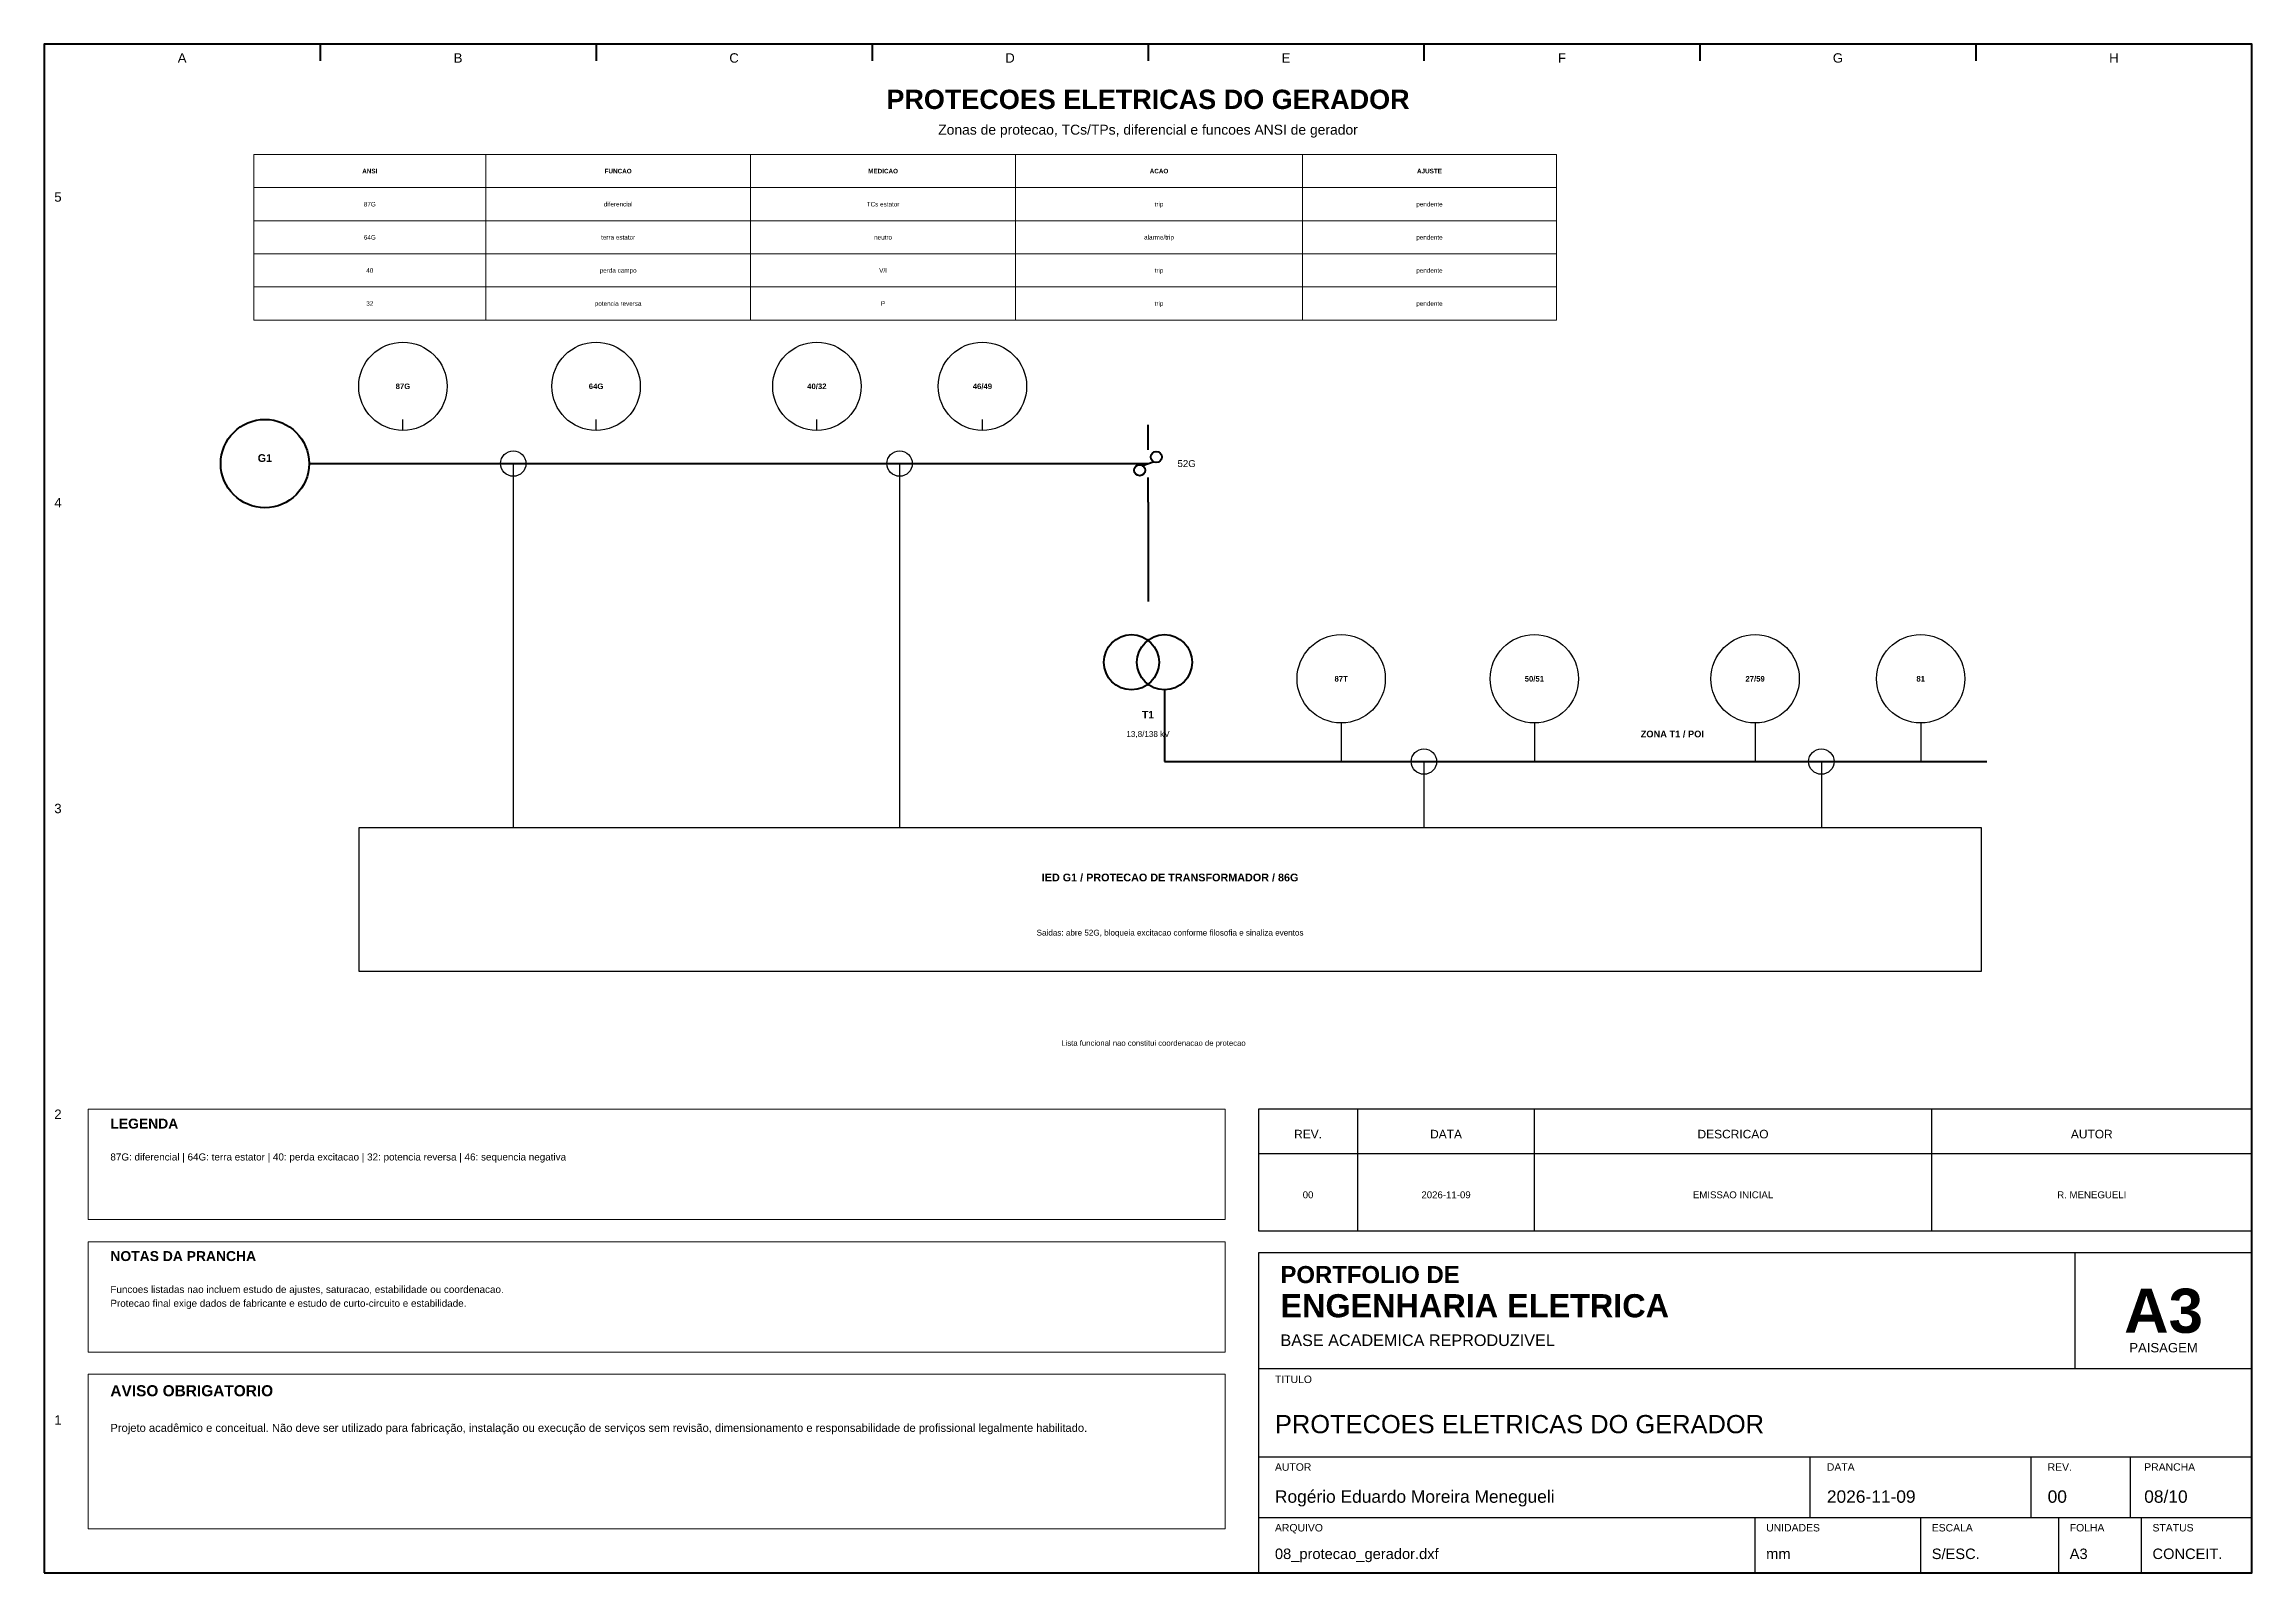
# Model space of a CAD drawing. Header units: millimetres. Extents: x 10 to 410, y 10 to 287.
import ezdxf
from ezdxf.enums import TextEntityAlignment as Align

# ---------------------------------------------------------------- set-up
doc = ezdxf.new("R2010")
doc.units = ezdxf.units.MM
for name, color, linetype, lineweight in [('00_MOLDURA', 7, 'CONTINUOUS', 50), ('01_CARIMBO', 7, 'CONTINUOUS', 25), ('02_TEXTO', 7, 'CONTINUOUS', 18), ('04_EQUIPAMENTOS', 250, 'CONTINUOUS', 35), ('05_POTENCIA', 1, 'CONTINUOUS', 50), ('06_COMANDO', 94, 'CONTINUOUS', 25), ('07_INSTRUMENTACAO', 202, 'CONTINUOUS', 25), ('12_LEGENDA', 7, 'CONTINUOUS', 18), ('13_NOTAS', 7, 'CONTINUOUS', 18)]:
    doc.layers.add(name, color=color, linetype=linetype, lineweight=lineweight)
doc.styles.add('PORTFOLIO_TEXTO', font='arial.ttf')
doc.styles.add('PORTFOLIO_TITULO', font='arialbd.ttf', dxfattribs={"width": 0.92})

# ---------------------------------------------------------------- blocks, each defined once
blk = doc.blocks.new('CARIMBO_A3')
at = {"layer": '01_CARIMBO'}
for p, q in [((148, 37), (148, 58)), ((0, 37), (180, 37)), ((0, 21), (180, 21)), ((100, 10), (100, 21)), ((140, 10), (140, 21)), ((158, 10), (158, 21)), ((0, 10), (180, 10)), ((90, 0), (90, 10)), ((120, 0), (120, 10)), ((145, 0), (145, 10)), ((160, 0), (160, 10))]:
    blk.add_line(p, q, dxfattribs=at)
blk.add_lwpolyline([(0, 0), (180, 0), (180, 58), (0, 58)], close=True, dxfattribs=at)
at = {"layer": '01_CARIMBO', "style": 'PORTFOLIO_TEXTO'}
for s, p in [('TITULO', (3, 34.4)), ('AUTOR', (3, 18.5)), ('DATA', (103, 18.5)), ('REV.', (143, 18.5)), ('PRANCHA', (160.5, 18.5)), ('ARQUIVO', (3, 7.5)), ('UNIDADES', (92, 7.5)), ('ESCALA', (122, 7.5)), ('FOLHA', (147, 7.5)), ('STATUS', (162, 7.5))]:
    blk.add_text(s, height=1.35, dxfattribs=at).set_placement(p)
at = {"layer": '02_TEXTO'}
for s, height, style, p in [('PORTFOLIO DE', 3.1, 'PORTFOLIO_TITULO', (4, 52.5)), ('ENGENHARIA ELETRICA', 4.2, 'PORTFOLIO_TITULO', (4, 46.3)), ('BASE ACADEMICA REPRODUZIVEL', 2.1, 'PORTFOLIO_TEXTO', (4, 41.1))]:
    blk.add_text(s, height=height, dxfattribs=dict(at, style=style)).set_placement(p)
for s, height, style, p in [('A3', 8, 'PORTFOLIO_TITULO', (164, 47.5)), ('PAISAGEM', 1.7, 'PORTFOLIO_TEXTO', (164, 40.8))]:
    blk.add_text(s, height=height, dxfattribs=dict(at, style=style)).set_placement(p, align=Align.MIDDLE_CENTER)
at = {"layer": '02_TEXTO', "style": 'PORTFOLIO_TEXTO'}
for tag, p, height in [('TITULO', (3, 25.3), 3.3), ('AUTOR', (3, 12.7), 2.25), ('DATA', (103, 12.7), 2.25), ('REVISAO', (143, 12.7), 2.25), ('PRANCHA', (160.5, 12.7), 2.25), ('ARQUIVO', (3, 2.5), 1.9), ('UNIDADES', (92, 2.5), 1.9), ('ESCALA', (122, 2.5), 1.9), ('FOLHA', (147, 2.5), 1.9), ('STATUS', (162, 2.5), 1.9)]:
    blk.add_attdef(tag, p, '', height=height, dxfattribs=at)

msp = doc.modelspace()

# ---------------------------------------------------------------- linework, layer by layer
at = {"layer": '00_MOLDURA'}
for p, q in [((60, 287), (60, 284)), ((110, 287), (110, 284)), ((160, 287), (160, 284)), ((210, 287), (210, 284)), ((260, 287), (260, 284)), ((310, 287), (310, 284)), ((360, 287), (360, 284))]:
    msp.add_line(p, q, dxfattribs=at)
msp.add_lwpolyline([(10, 10), (410, 10), (410, 287), (10, 287)], close=True, dxfattribs=at)
at = {"layer": '01_CARIMBO'}
for p, q in [((248, 72), (248, 94)), ((280, 72), (280, 94)), ((352, 72), (352, 94)), ((230, 86), (410, 86))]:
    msp.add_line(p, q, dxfattribs=at)
msp.add_lwpolyline([(230, 72), (410, 72), (410, 94), (230, 94)], close=True, dxfattribs=at)
at = {"layer": '05_POTENCIA'}
for p, q in [((210, 213.5), (210, 218)), ((208.9, 210.6), (211.1, 211.4)), ((210, 204), (210, 208.5)), ((210, 204), (210, 186)), ((213, 170), (213, 157))]:
    msp.add_line(p, q, dxfattribs=at)
at = {"layer": '05_POTENCIA', "lineweight": 70}
for p, q in [((58, 211), (140, 211)), ((140, 211), (210, 211)), ((213, 157), (362, 157))]:
    msp.add_line(p, q, dxfattribs=at)
at = {"layer": '05_POTENCIA'}
for centre, radius in [((50, 211), 8), ((211.5, 212.2), 1), ((208.5, 209.8), 1), ((207, 175), 5), ((213, 175), 5)]:
    msp.add_circle(centre, radius, dxfattribs=at)
at = {"layer": '06_COMANDO'}
msp.add_lwpolyline([(67, 119), (361, 119), (361, 145), (67, 145)], close=True, dxfattribs=at)
at = {"layer": '07_INSTRUMENTACAO'}
for p, q in [((75, 217), (75, 219)), ((110, 217), (110, 219)), ((150, 217), (150, 219)), ((180, 217), (180, 219)), ((95, 211), (95, 145)), ((165, 211), (165, 145)), ((245, 164), (245, 157)), ((280, 164), (280, 157)), ((320, 164), (320, 157)), ((350, 164), (350, 157)), ((260, 157), (260, 145)), ((332, 157), (332, 145))]:
    msp.add_line(p, q, dxfattribs=at)
for centre, radius in [((75, 225), 8), ((110, 225), 8), ((150, 225), 8), ((180, 225), 8), ((95, 211), 2.3), ((165, 211), 2.3), ((245, 172), 8), ((280, 172), 8), ((320, 172), 8), ((350, 172), 8), ((260, 157), 2.3), ((332, 157), 2.3)]:
    msp.add_circle(centre, radius, dxfattribs=at)
at = {"layer": '12_LEGENDA'}
for p, q in [((90, 267), (90, 237)), ((138, 267), (138, 237)), ((186, 267), (186, 237)), ((238, 267), (238, 237)), ((48, 261), (284, 261)), ((48, 255), (284, 255)), ((48, 249), (284, 249)), ((48, 243), (284, 243))]:
    msp.add_line(p, q, dxfattribs=at)
for points in [[(48, 237), (284, 237), (284, 267), (48, 267)], [(18, 74), (224, 74), (224, 94), (18, 94)]]:
    msp.add_lwpolyline(points, close=True, dxfattribs=at)
at = {"layer": '13_NOTAS'}
for points in [[(18, 50), (224, 50), (224, 70), (18, 70)], [(18, 18), (224, 18), (224, 46), (18, 46)]]:
    msp.add_lwpolyline(points, close=True, dxfattribs=at)

# ---------------------------------------------------------------- block references
at = {"layer": '01_CARIMBO'}
msp.add_blockref('CARIMBO_A3', (230, 10), dxfattribs=at).add_auto_attribs({'TITULO': 'PROTECOES ELETRICAS DO GERADOR', 'AUTOR': 'Rogério Eduardo Moreira Menegueli', 'DATA': '2026-11-09', 'REVISAO': '00', 'PRANCHA': '08/10', 'ARQUIVO': '08_protecao_gerador.dxf', 'UNIDADES': 'mm', 'ESCALA': 'S/ESC.', 'FOLHA': 'A3', 'STATUS': 'CONCEIT.'})

# ---------------------------------------------------------------- texts
at = {"layer": '00_MOLDURA', "style": 'PORTFOLIO_TEXTO'}
for s, p in [('A', (35, 284.5)), ('B', (85, 284.5)), ('C', (135, 284.5)), ('D', (185, 284.5)), ('E', (235, 284.5)), ('F', (285, 284.5)), ('G', (335, 284.5)), ('H', (385, 284.5)), ('5', (12.5, 259.3)), ('4', (12.5, 203.9)), ('3', (12.5, 148.5)), ('2', (12.5, 93.1)), ('1', (12.5, 37.7))]:
    msp.add_text(s, height=1.7, dxfattribs=at).set_placement(p, align=Align.MIDDLE_CENTER)
at = {"layer": '01_CARIMBO', "style": 'PORTFOLIO_TEXTO'}
for s, p in [('REV.', (239, 89.5)), ('DATA', (264, 89.5)), ('DESCRICAO', (316, 89.5)), ('AUTOR', (381, 89.5))]:
    msp.add_text(s, height=1.55, dxfattribs=at).set_placement(p, align=Align.MIDDLE_CENTER)
at = {"layer": '02_TEXTO'}
for s, height, style, p in [('PROTECOES ELETRICAS DO GERADOR', 3.5, 'PORTFOLIO_TITULO', (210, 277)), ('Zonas de protecao, TCs/TPs, diferencial e funcoes ANSI de gerador', 1.8, 'PORTFOLIO_TEXTO', (210, 271.5)), ('52G', 1.25, 'PORTFOLIO_TEXTO', (217, 211)), ('13,8/138 kV', 1.05, 'PORTFOLIO_TEXTO', (210, 162)), ('Saidas: abre 52G, bloqueia excitacao conforme filosofia e sinaliza eventos', 1.05, 'PORTFOLIO_TEXTO', (214, 126)), ('00', 1.25, 'PORTFOLIO_TEXTO', (239, 78.5)), ('2026-11-09', 1.25, 'PORTFOLIO_TEXTO', (264, 78.5)), ('EMISSAO INICIAL', 1.25, 'PORTFOLIO_TEXTO', (316, 78.5)), ('R. MENEGUELI', 1.25, 'PORTFOLIO_TEXTO', (381, 78.5))]:
    msp.add_text(s, height=height, dxfattribs=dict(at, style=style)).set_placement(p, align=Align.MIDDLE_CENTER)
at = {"layer": '04_EQUIPAMENTOS', "style": 'PORTFOLIO_TITULO'}
msp.add_text('T1', height=1.35, dxfattribs=at).set_placement((210, 165.5), align=Align.MIDDLE_CENTER)
at = {"layer": '05_POTENCIA', "style": 'PORTFOLIO_TITULO'}
for s, height, p in [('G1', 1.4, (50, 212)), ('ZONA T1 / POI', 1.2, (305, 162))]:
    msp.add_text(s, height=height, dxfattribs=at).set_placement(p, align=Align.MIDDLE_CENTER)
at = {"layer": '06_COMANDO', "style": 'PORTFOLIO_TITULO'}
msp.add_text('IED G1 / PROTECAO DE TRANSFORMADOR / 86G', height=1.4, dxfattribs=at).set_placement((214, 136), align=Align.MIDDLE_CENTER)
at = {"layer": '07_INSTRUMENTACAO', "style": 'PORTFOLIO_TITULO'}
for s, p in [('87G', (75, 225)), ('64G', (110, 225)), ('40/32', (150, 225)), ('46/49', (180, 225)), ('87T', (245, 172)), ('50/51', (280, 172)), ('27/59', (320, 172)), ('81', (350, 172))]:
    msp.add_text(s, height=1, dxfattribs=at).set_placement(p, align=Align.MIDDLE_CENTER)
at = {"layer": '12_LEGENDA'}
for s, style, p in [('ANSI', 'PORTFOLIO_TITULO', (69, 264)), ('FUNCAO', 'PORTFOLIO_TITULO', (114, 264)), ('MEDICAO', 'PORTFOLIO_TITULO', (162, 264)), ('ACAO', 'PORTFOLIO_TITULO', (212, 264)), ('AJUSTE', 'PORTFOLIO_TITULO', (261, 264)), ('87G', 'PORTFOLIO_TEXTO', (69, 258)), ('diferencial', 'PORTFOLIO_TEXTO', (114, 258)), ('TCs estator', 'PORTFOLIO_TEXTO', (162, 258)), ('trip', 'PORTFOLIO_TEXTO', (212, 258)), ('pendente', 'PORTFOLIO_TEXTO', (261, 258)), ('64G', 'PORTFOLIO_TEXTO', (69, 252)), ('terra estator', 'PORTFOLIO_TEXTO', (114, 252)), ('neutro', 'PORTFOLIO_TEXTO', (162, 252)), ('alarme/trip', 'PORTFOLIO_TEXTO', (212, 252)), ('pendente', 'PORTFOLIO_TEXTO', (261, 252)), ('40', 'PORTFOLIO_TEXTO', (69, 246)), ('perda campo', 'PORTFOLIO_TEXTO', (114, 246)), ('V/I', 'PORTFOLIO_TEXTO', (162, 246)), ('trip', 'PORTFOLIO_TEXTO', (212, 246)), ('pendente', 'PORTFOLIO_TEXTO', (261, 246)), ('32', 'PORTFOLIO_TEXTO', (69, 240)), ('potencia reversa', 'PORTFOLIO_TEXTO', (114, 240)), ('P', 'PORTFOLIO_TEXTO', (162, 240)), ('trip', 'PORTFOLIO_TEXTO', (212, 240)), ('pendente', 'PORTFOLIO_TEXTO', (261, 240))]:
    msp.add_text(s, height=0.82, dxfattribs=dict(at, style=style)).set_placement(p, align=Align.MIDDLE_CENTER)
at = {"layer": '12_LEGENDA', "style": 'PORTFOLIO_TITULO'}
msp.add_text('LEGENDA', height=1.8, dxfattribs=at).set_placement((22, 90.5))
at = {"layer": '12_LEGENDA', "insert": (22, 86), "char_height": 1.28, "width": 198, "attachment_point": 1, "line_spacing_factor": 1.18, "style": 'PORTFOLIO_TEXTO'}
msp.add_mtext('87G: diferencial | 64G: terra estator | 40: perda excitacao | 32: potencia reversa | 46: sequencia negativa', dxfattribs=at)
at = {"layer": '13_NOTAS', "style": 'PORTFOLIO_TEXTO'}
msp.add_text('Lista funcional nao constitui coordenacao de protecao', height=1, dxfattribs=at).set_placement((211, 106), align=Align.MIDDLE_CENTER)
at = {"layer": '13_NOTAS', "style": 'PORTFOLIO_TITULO'}
for s, height, p in [('NOTAS DA PRANCHA', 1.8, (22, 66.5)), ('AVISO OBRIGATORIO', 2, (22, 42))]:
    msp.add_text(s, height=height, dxfattribs=at).set_placement(p)
at = {"layer": '13_NOTAS', "width": 198, "attachment_point": 1, "line_spacing_factor": 1.18, "style": 'PORTFOLIO_TEXTO'}
for s, insert, char_height in [('Funcoes listadas nao incluem estudo de ajustes, saturacao, estabilidade ou coordenacao.\\PProtecao final exige dados de fabricante e estudo de curto-circuito e estabilidade.', (22, 62), 1.28), ('Projeto acadêmico e conceitual. Não deve ser utilizado para fabricação, instalação ou execução de serviços sem revisão, dimensionamento e responsabilidade de profissional legalmente habilitado.', (22, 37), 1.45)]:
    msp.add_mtext(s, dxfattribs=dict(at, insert=insert, char_height=char_height))

doc.saveas('drawing.dxf')
